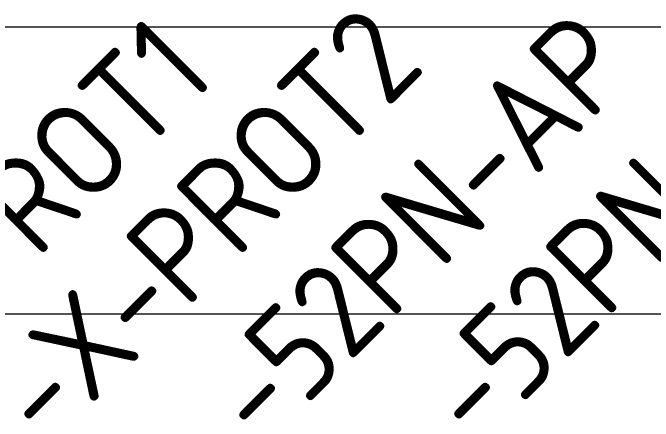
# Model space of a CAD drawing. Header units: millimetres. Extents: x 1359 to 3577, y 1336 to 3557.
# Drawn here: x 2075.4 to 2209.5, y 2394.1 to 2479.5 of the extents above; entities that cross this region are included whole.
import ezdxf

# ---------------------------------------------------------------- set-up
doc = ezdxf.new("R2010")
doc.units = ezdxf.units.MM
doc.layers.add('002-PI-Kabelska kanalica', color=150, linetype='Continuous')
doc.styles.add('PI0', font='isocpeur.ttf', dxfattribs={"width": 0.9})

msp = doc.modelspace()

# ---------------------------------------------------------------- linework, layer by layer
at = {"layer": '002-PI-Kabelska kanalica', "color": 0, "linetype": 'ByBlock', "lineweight": 0}
for p, q in [((1601.07, 2476.56), (2416.07, 2476.56)), ((1601.07, 2416.56), (2416.07, 2416.56))]:
    msp.add_line(p, q, dxfattribs=at)

# ---------------------------------------------------------------- texts
at = {"layer": '002-PI-Kabelska kanalica', "color": 0, "linetype": 'ByBlock', "lineweight": 0, "style": 'PI0', "width": 0.9}
for s, p in [('-X-PROT2', (2082.84, 2388.46)), ('-X-PROT1', (2041.12, 2388.46)), ('-52PN-AP', (2127.84, 2388.26)), ('-52PN-CH', (2172.84, 2388.46))]:
    msp.add_text(s, height=20, rotation=45, dxfattribs=at).set_placement(p)

doc.saveas('drawing.dxf')
